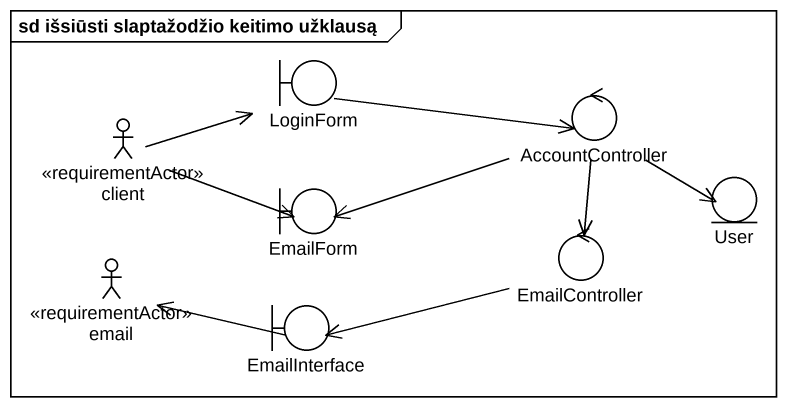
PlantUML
@startuml
mainframe sd išsiūsti slaptažodžio keitimo užklausą
boundary LoginForm
control AccountController
actor client <<requirementActor>>
entity User
actor email <<requirementActor>>
boundary EmailForm
control EmailController
boundary EmailInterface
LoginForm -right-> AccountController
AccountController -right-> User
AccountController -left-> EmailForm
AccountController --> EmailController
client -right-> LoginForm
client -right-> EmailForm
EmailController -left-> EmailInterface
EmailInterface -left-> email
@enduml
